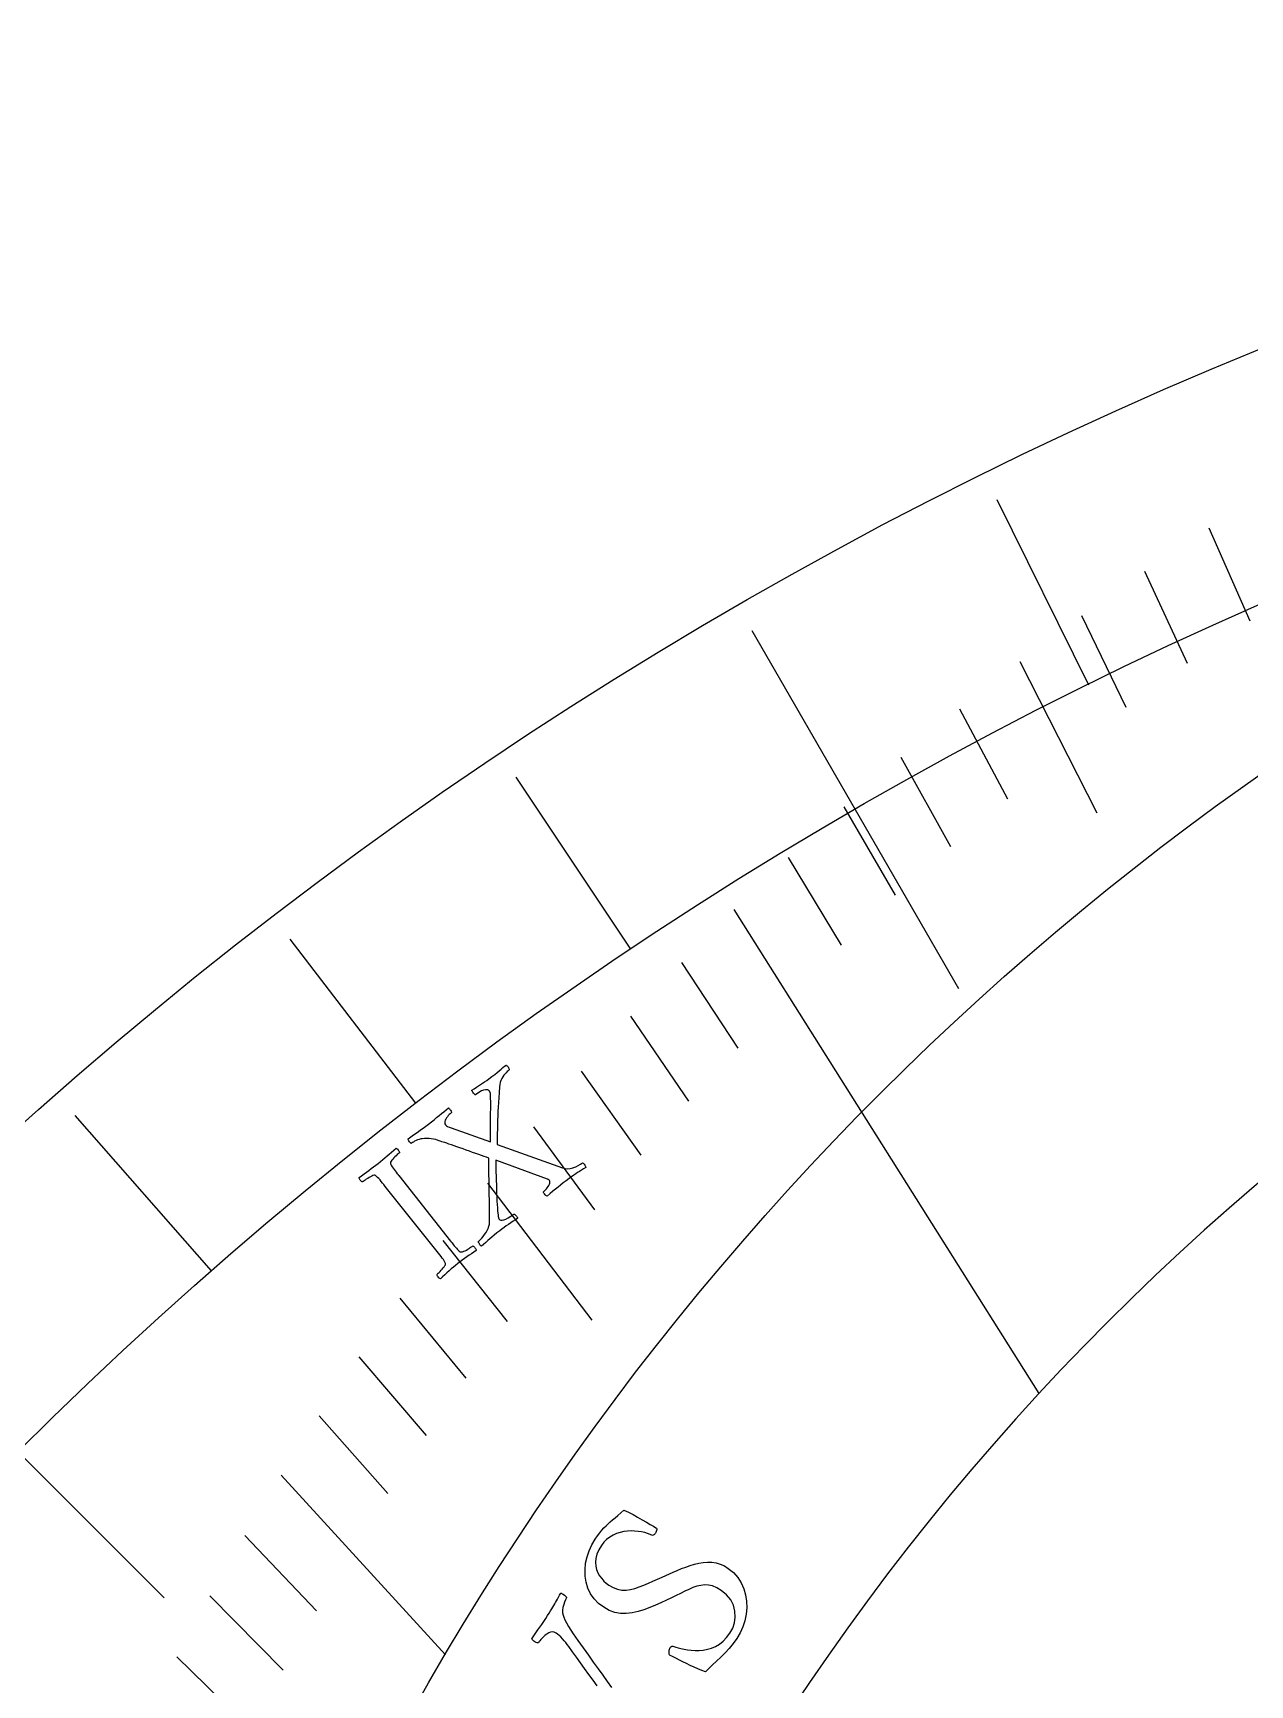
# Model space of a CAD drawing. Header units: millimetres. Extents: x -45 to 45, y -45 to 45.
# Drawn here: x -29.91 to -17.11, y 27.61 to 45 of the extents above; entities that cross this region are included whole.
import ezdxf

# ---------------------------------------------------------------- set-up
doc = ezdxf.new("R2010")
doc.units = ezdxf.units.MM
for name, color, linetype in [('CUT_INNER', 6, 'Continuous'), ('CUT_OUTER', 1, 'Continuous'), ('ENGRAVE', 7, 'Continuous'), ('ENGRAVE_FINE', 8, 'Continuous'), ('TEXT', 5, 'Continuous')]:
    doc.layers.add(name, color=color, linetype=linetype)

msp = doc.modelspace()

# ---------------------------------------------------------------- linework, layer by layer
at = {"layer": 'CUT_INNER'}
msp.add_arc((-0.0001, 12.8591), 26.2908, 92.53181, 189.83387, dxfattribs=at)
at = {"layer": 'CUT_OUTER'}
msp.add_circle((0, 0), 45, dxfattribs=at)
at = {"layer": 'ENGRAVE'}
for points in [[(-22.35, 38.7113), (-20.175, 34.9441)], [(-22.5369, 35.7748), (-19.3282, 30.6814)], [(-31.6077, 31.6077), (-28.5318, 28.5318)], [(-27.3018, 29.8195), (-25.5728, 27.9311)]]:
    msp.add_lwpolyline(points, dxfattribs=at)
for centre, radius in [((0, 0), 42.525), ((0, 12.859), 29.684)]:
    msp.add_circle(centre, radius, dxfattribs=at)
at = {"layer": 'ENGRAVE_FINE'}
for points in [[(-19.7703, 40.0902), (-18.8083, 38.1395)], [(-17.5417, 39.791), (-17.1111, 38.8142)], [(-18.2194, 39.3373), (-17.7702, 38.3675)], [(-18.8825, 38.8685), (-18.4149, 37.9061)], [(-19.5306, 38.3854), (-18.7205, 36.7933)], [(-20.1635, 37.8885), (-19.6595, 36.9415)], [(-20.7809, 37.3784), (-20.2589, 36.4395)], [(-24.834, 37.1667), (-23.6256, 35.3582)], [(-21.3824, 36.8556), (-20.8426, 35.9252)], [(-21.9678, 36.3209), (-21.4103, 35.3992)], [(-27.2116, 35.4629), (-25.8876, 33.7374)], [(-23.0895, 35.2179), (-22.4972, 34.3145)], [(-23.6254, 34.6508), (-23.016, 33.757)], [(-24.1446, 34.0741), (-23.5182, 33.1902)], [(-29.4728, 33.6072), (-28.0387, 31.972)], [(-24.6468, 33.4885), (-24.0037, 32.6147)], [(-25.1321, 32.8945), (-24.0317, 31.4543)], [(-25.6002, 32.2928), (-24.9241, 31.4399)], [(-26.0513, 31.6838), (-25.359, 30.8419)], [(-26.4852, 31.0682), (-25.777, 30.2374)], [(-26.902, 30.4466), (-26.178, 29.6272)], [(-27.6844, 29.1874), (-26.9296, 28.3916)], [(-28.0501, 28.5509), (-27.2802, 27.7672)], [(-28.3989, 27.9105), (-27.6141, 27.1392)]]:
    msp.add_lwpolyline(points, dxfattribs=at)
at = {"layer": 'TEXT'}
for points in [[(-25.7509, 33.5168), (-25.7209, 33.54), (-25.6924, 33.5626), (-25.6654, 33.5845), (-25.64, 33.6057), (-25.6153, 33.6264), (-25.5907, 33.6468), (-25.5663, 33.667), (-25.542, 33.6868), (-25.5373, 33.6838), (-25.5318, 33.6787), (-25.5254, 33.6716), (-25.5182, 33.6626), (-25.512, 33.6535), (-25.5085, 33.6462), (-25.5078, 33.6408), (-25.5098, 33.6373), (-25.5164, 33.6319), (-25.524, 33.6248), (-25.5328, 33.6161), (-25.5426, 33.6058), (-25.5525, 33.5943), (-25.5612, 33.5823), (-25.569, 33.5698), (-25.5756, 33.5568), (-25.5799, 33.5439), (-25.5806, 33.5315), (-25.5777, 33.5197), (-25.5712, 33.5085), (-25.5624, 33.4996), (-25.5498, 33.4911), (-25.5336, 33.4831), (-25.5137, 33.4756), (-25.1002, 33.3294), (-25.1, 33.4061), (-25.0994, 33.4808), (-25.0984, 33.5533), (-25.0971, 33.6238), (-25.0961, 33.689), (-25.096, 33.746), (-25.0971, 33.7945), (-25.0992, 33.8347), (-25.1, 33.8407), (-25.1014, 33.8462), (-25.1033, 33.8514), (-25.1057, 33.8561), (-25.1081, 33.8602), (-25.1101, 33.8634), (-25.1115, 33.8656), (-25.1124, 33.8669), (-25.1182, 33.8721), (-25.1269, 33.8757), (-25.1386, 33.8779), (-25.1531, 33.8786), (-25.1716, 33.8752), (-25.1948, 33.8653), (-25.2229, 33.8488), (-25.2559, 33.8257), (-25.2596, 33.8259), (-25.2645, 33.8288), (-25.2705, 33.8342), (-25.2776, 33.8423), (-25.2845, 33.8512), (-25.2899, 33.8591), (-25.2936, 33.8661), (-25.2958, 33.872), (-25.2703, 33.8886), (-25.2462, 33.9041), (-25.2236, 33.9187), (-25.2025, 33.9324), (-25.1817, 33.9461), (-25.1602, 33.9608), (-25.1379, 33.9765), (-25.1149, 33.9933), (-25.0835, 34.0169), (-25.0549, 34.0389), (-25.0292, 34.0594), (-25.0064, 34.0784), (-24.986, 34.0959), (-24.9673, 34.1116), (-24.9505, 34.1258), (-24.9354, 34.1382), (-24.9309, 34.1354), (-24.9258, 34.131), (-24.92, 34.125), (-24.9137, 34.1176), (-24.908, 34.1095), (-24.9044, 34.1016), (-24.9026, 34.0939), (-24.9029, 34.0864), (-24.9074, 34.0827), (-24.9141, 34.0766), (-24.9228, 34.0682), (-24.9336, 34.0574), (-24.9454, 34.0446), (-24.9569, 34.03), (-24.968, 34.0136), (-24.9789, 33.9955), (-24.9886, 33.9759), (-24.9962, 33.955), (-25.0016, 33.9329), (-25.005, 33.9096), (-25.0088, 33.85), (-25.0122, 33.7944), (-25.0155, 33.7429), (-25.0185, 33.6954), (-25.0211, 33.65), (-25.0232, 33.6047), (-25.0248, 33.5594), (-25.0259, 33.5141), (-25.0266, 33.4668), (-25.0271, 33.4153), (-25.0274, 33.3596), (-25.0275, 33.2999), (-24.3411, 33.055), (-24.3155, 33.0483), (-24.2887, 33.0465), (-24.2606, 33.0495), (-24.2312, 33.0573), (-24.2024, 33.0681), (-24.1761, 33.0801), (-24.1522, 33.0931), (-24.1307, 33.1073), (-24.1255, 33.1048), (-24.12, 33.1002), (-24.1141, 33.0935), (-24.1079, 33.0849), (-24.1023, 33.0761), (-24.0981, 33.0692), (-24.0955, 33.0642), (-24.0943, 33.0609), (-24.1191, 33.0454), (-24.1421, 33.0309), (-24.1634, 33.0176), (-24.1828, 33.0054), (-24.2022, 32.9929), (-24.2233, 32.9786), (-24.246, 32.9627), (-24.2704, 32.945), (-24.3036, 32.9202), (-24.3343, 32.8968), (-24.3626, 32.8747), (-24.3884, 32.8538), (-24.414, 32.8327), (-24.4418, 32.8098), (-24.4716, 32.7852), (-24.5035, 32.7588), (-24.5096, 32.7608), (-24.5161, 32.7652), (-24.523, 32.7718), (-24.5304, 32.7808), (-24.5366, 32.7899), (-24.54, 32.7972), (-24.5408, 32.8026), (-24.5388, 32.806), (-24.5332, 32.8107), (-24.5266, 32.8171), (-24.5188, 32.8254), (-24.51, 32.8354), (-24.501, 32.8466), (-24.4929, 32.8584), (-24.4856, 32.8706), (-24.4792, 32.8833), (-24.4747, 32.8956), (-24.4731, 32.9066), (-24.4744, 32.9162), (-24.4786, 32.9244), (-24.4801, 32.9262), (-24.4822, 32.928), (-24.4848, 32.9299), (-24.488, 32.9319), (-24.4914, 32.9337), (-24.4947, 32.9351), (-24.4978, 32.9361), (-24.5008, 32.9368), (-25.042, 33.136), (-25.042, 33.0967), (-25.0417, 33.0554), (-25.041, 33.0123), (-25.04, 32.9672), (-25.0388, 32.9215), (-25.0374, 32.8763), (-25.0359, 32.8317), (-25.0343, 32.7877), (-25.0326, 32.7453), (-25.0306, 32.7058), (-25.0284, 32.669), (-25.0259, 32.6351), (-25.0235, 32.6051), (-25.0214, 32.5802), (-25.0196, 32.5604), (-25.018, 32.5457), (-25.0175, 32.5431), (-25.0169, 32.5399), (-25.0161, 32.5361), (-25.0153, 32.5318), (-25.0141, 32.5273), (-25.0123, 32.5228), (-25.01, 32.5185), (-25.007, 32.5143), (-24.9996, 32.5083), (-24.9889, 32.5053), (-24.975, 32.5053), (-24.9577, 32.5084), (-24.9369, 32.5156), (-24.9124, 32.5282), (-24.8841, 32.5461), (-24.8519, 32.5694), (-24.8466, 32.5671), (-24.8407, 32.5628), (-24.8341, 32.5567), (-24.827, 32.5488), (-24.8205, 32.5406), (-24.816, 32.534), (-24.8135, 32.5288), (-24.8129, 32.5251), (-24.8366, 32.5096), (-24.8604, 32.4938), (-24.8844, 32.4777), (-24.9084, 32.4613), (-24.9323, 32.4447), (-24.9557, 32.4279), (-24.9787, 32.411), (-25.0012, 32.3938), (-25.0313, 32.3703), (-25.0589, 32.3483), (-25.0839, 32.3276), (-25.1064, 32.3084), (-25.1279, 32.2896), (-25.1496, 32.2705), (-25.1716, 32.2508), (-25.194, 32.2308), (-25.199, 32.2345), (-25.2041, 32.2399), (-25.2094, 32.247), (-25.2149, 32.2559), (-25.2198, 32.2646), (-25.2235, 32.2715), (-25.2259, 32.2766), (-25.227, 32.2798), (-25.2223, 32.2841), (-25.2148, 32.2917), (-25.2044, 32.3027), (-25.1912, 32.3171), (-25.1768, 32.334), (-25.1627, 32.3526), (-25.1489, 32.373), (-25.1355, 32.3951), (-25.1239, 32.418), (-25.1157, 32.4407), (-25.1108, 32.4634), (-25.1093, 32.4859), (-25.1096, 32.5482), (-25.11, 32.6077), (-25.1104, 32.6644), (-25.111, 32.7184), (-25.1117, 32.771), (-25.1125, 32.8237), (-25.1134, 32.8764), (-25.1144, 32.9291), (-25.1154, 32.983), (-25.1163, 33.0392), (-25.1169, 33.0976), (-25.1173, 33.1583), (-25.1394, 33.1667), (-25.1642, 33.1759), (-25.1918, 33.1857), (-25.2221, 33.1963), (-25.2541, 33.2075), (-25.2867, 33.2189), (-25.3199, 33.2308), (-25.3538, 33.2429), (-25.3874, 33.255), (-25.42, 33.2665), (-25.4516, 33.2774), (-25.4821, 33.2879), (-25.5107, 33.2976), (-25.5367, 33.3064), (-25.5599, 33.3143), (-25.5804, 33.3213), (-25.5972, 33.3269), (-25.6092, 33.331), (-25.6164, 33.3335), (-25.6188, 33.3343), (-25.648, 33.3445), (-25.6752, 33.3526), (-25.7002, 33.3587), (-25.7233, 33.3628), (-25.7456, 33.365), (-25.7686, 33.3657), (-25.7923, 33.3648), (-25.8166, 33.3624), (-25.8329, 33.3598), (-25.8491, 33.3556), (-25.8653, 33.3499), (-25.8816, 33.3427), (-25.8968, 33.335), (-25.9098, 33.3278), (-25.9207, 33.3211), (-25.9294, 33.3149), (-25.9334, 33.3138), (-25.9384, 33.3159), (-25.9445, 33.3211), (-25.9517, 33.3295), (-25.9584, 33.339), (-25.963, 33.3474), (-25.9654, 33.3549), (-25.9656, 33.3614), (-25.9355, 33.3834), (-25.9074, 33.4036), (-25.8815, 33.4219), (-25.8577, 33.4384), (-25.834, 33.455), (-25.8083, 33.4736), (-25.7806, 33.4942), (-25.7509, 33.5168)], [(-26.2805, 33.1032), (-26.2563, 33.1226), (-26.2327, 33.1421), (-26.2096, 33.1616), (-26.187, 33.1812), (-26.1644, 33.2009), (-26.1412, 33.2209), (-26.1174, 33.2413), (-26.0929, 33.2619), (-26.0869, 33.2602), (-26.0809, 33.2566), (-26.0749, 33.251), (-26.0688, 33.2434), (-26.0635, 33.2352), (-26.0597, 33.2278), (-26.0574, 33.2212), (-26.0566, 33.2155), (-26.0626, 33.2105), (-26.0705, 33.2036), (-26.0802, 33.1947), (-26.0918, 33.1838), (-26.104, 33.1719), (-26.1156, 33.1601), (-26.1265, 33.1483), (-26.1367, 33.1364), (-26.145, 33.1253), (-26.1503, 33.1156), (-26.1526, 33.1072), (-26.1519, 33.1003), (-26.1472, 33.0896), (-26.1409, 33.0781), (-26.1332, 33.0658), (-26.1239, 33.0527), (-26.1136, 33.0388), (-26.1027, 33.0245), (-26.0912, 33.0096), (-26.0791, 32.9942), (-26.0771, 32.9917), (-26.0751, 32.9892), (-26.0732, 32.9868), (-26.0712, 32.9843), (-26.0693, 32.9818), (-26.0673, 32.9793), (-26.0654, 32.9769), (-26.0634, 32.9744), (-25.5191, 32.2858), (-25.5172, 32.2833), (-25.5152, 32.2808), (-25.5132, 32.2784), (-25.5113, 32.2759), (-25.5093, 32.2734), (-25.5074, 32.2709), (-25.5054, 32.2685), (-25.5035, 32.266), (-25.4913, 32.2507), (-25.4796, 32.2362), (-25.4684, 32.2225), (-25.4576, 32.2097), (-25.4473, 32.198), (-25.4373, 32.1878), (-25.4278, 32.1792), (-25.4186, 32.1721), (-25.4125, 32.1703), (-25.4042, 32.1707), (-25.3936, 32.1732), (-25.3806, 32.1779), (-25.3665, 32.1841), (-25.3524, 32.1911), (-25.3383, 32.1989), (-25.3242, 32.2076), (-25.3113, 32.216), (-25.3006, 32.2231), (-25.2923, 32.2289), (-25.2862, 32.2335), (-25.2809, 32.2313), (-25.2751, 32.2274), (-25.2689, 32.2219), (-25.2622, 32.2148), (-25.2563, 32.2071), (-25.2522, 32.1999), (-25.2501, 32.1932), (-25.2498, 32.1871), (-25.2754, 32.1696), (-25.3004, 32.1524), (-25.3248, 32.1354), (-25.3486, 32.1188), (-25.3721, 32.102), (-25.3956, 32.0846), (-25.4192, 32.0666), (-25.4429, 32.0481), (-25.4657, 32.0297), (-25.4885, 32.0108), (-25.5112, 31.9915), (-25.5339, 31.9716), (-25.5566, 31.9514), (-25.5794, 31.9309), (-25.6023, 31.9101), (-25.6253, 31.889), (-25.6312, 31.8906), (-25.6372, 31.8942), (-25.6433, 31.8998), (-25.6494, 31.9074), (-25.6549, 31.9155), (-25.6588, 31.9228), (-25.6613, 31.9293), (-25.6622, 31.9349), (-25.6564, 31.9398), (-25.6489, 31.9466), (-25.6395, 31.9554), (-25.6284, 31.9661), (-25.6167, 31.9779), (-25.6057, 31.99), (-25.5954, 32.0023), (-25.5859, 32.015), (-25.5781, 32.0267), (-25.5733, 32.0364), (-25.5714, 32.0442), (-25.5724, 32.05), (-25.5779, 32.0629), (-25.5853, 32.0767), (-25.5946, 32.0913), (-25.6057, 32.1068), (-25.6181, 32.1231), (-25.631, 32.1398), (-25.6446, 32.1571), (-25.6587, 32.175), (-26.206, 32.8612), (-26.2203, 32.879), (-26.2342, 32.8962), (-26.2479, 32.9128), (-26.2613, 32.9288), (-26.2742, 32.9435), (-26.2867, 32.956), (-26.2987, 32.9664), (-26.3102, 32.9746), (-26.3161, 32.9774), (-26.3244, 32.9774), (-26.3351, 32.9744), (-26.348, 32.9686), (-26.3622, 32.9611), (-26.3765, 32.953), (-26.3908, 32.9443), (-26.4052, 32.935), (-26.4184, 32.9262), (-26.4293, 32.9187), (-26.4378, 32.9126), (-26.444, 32.9079), (-26.4494, 32.9099), (-26.4553, 32.9137), (-26.4616, 32.9191), (-26.4684, 32.9261), (-26.4744, 32.9337), (-26.4785, 32.9409), (-26.4807, 32.9476), (-26.481, 32.9538), (-26.4552, 32.9731), (-26.4295, 32.9921), (-26.4039, 33.0108), (-26.3785, 33.0292), (-26.3533, 33.0475), (-26.3286, 33.0659), (-26.3043, 33.0845), (-26.2805, 33.1032)], [(-23.9964, 29.1482), (-23.9718, 29.1833), (-23.9484, 29.2145), (-23.926, 29.2418), (-23.9047, 29.2654), (-23.8836, 29.2869), (-23.8615, 29.3082), (-23.8385, 29.3293), (-23.8145, 29.3501), (-23.7887, 29.3722), (-23.7602, 29.3969), (-23.7289, 29.4243), (-23.6949, 29.4544), (-23.647, 29.4308), (-23.5989, 29.4059), (-23.5506, 29.3798), (-23.5021, 29.3525), (-23.4568, 29.3262), (-23.4177, 29.3032), (-23.3849, 29.2835), (-23.3583, 29.2672), (-23.3532, 29.2633), (-23.3505, 29.2573), (-23.3504, 29.2493), (-23.3528, 29.2391), (-23.3566, 29.2285), (-23.3604, 29.2193), (-23.3643, 29.2114), (-23.3683, 29.2049), (-23.3743, 29.1976), (-23.3807, 29.192), (-23.3877, 29.188), (-23.3952, 29.1857), (-23.4189, 29.197), (-23.4458, 29.2071), (-23.4761, 29.2161), (-23.5097, 29.2239), (-23.5454, 29.2298), (-23.5822, 29.233), (-23.6199, 29.2337), (-23.6586, 29.2317), (-23.6974, 29.2266), (-23.7355, 29.2179), (-23.7729, 29.2056), (-23.8096, 29.1897), (-23.8446, 29.1696), (-23.8767, 29.1447), (-23.906, 29.115), (-23.9324, 29.0805), (-23.9605, 29.0338), (-23.9802, 28.9888), (-23.9916, 28.9456), (-23.9946, 28.9043), (-23.991, 28.865), (-23.9825, 28.8281), (-23.969, 28.7936), (-23.9507, 28.7615), (-23.929, 28.7321), (-23.9057, 28.7059), (-23.8806, 28.6829), (-23.8539, 28.6631), (-23.809, 28.6377), (-23.7638, 28.6208), (-23.7183, 28.6124), (-23.6726, 28.6124), (-23.6265, 28.6188), (-23.58, 28.6295), (-23.533, 28.6445), (-23.4857, 28.6638), (-23.4379, 28.6851), (-23.3897, 28.7062), (-23.3411, 28.7272), (-23.2921, 28.748), (-23.2552, 28.7646), (-23.2164, 28.7819), (-23.1757, 28.8), (-23.1332, 28.8189), (-23.0894, 28.8374), (-23.0449, 28.8545), (-22.9996, 28.8701), (-22.9537, 28.8843), (-22.9074, 28.8956), (-22.8613, 28.9027), (-22.8153, 28.9056), (-22.7696, 28.9044), (-22.7246, 28.8978), (-22.6809, 28.8849), (-22.6385, 28.8657), (-22.5973, 28.8402), (-22.5424, 28.7951), (-22.4968, 28.7443), (-22.4604, 28.6879), (-22.4333, 28.6257), (-22.4149, 28.5602), (-22.4047, 28.4936), (-22.4028, 28.4259), (-22.409, 28.357), (-22.4229, 28.2891), (-22.4441, 28.224), (-22.4726, 28.1617), (-22.5083, 28.1021), (-22.5466, 28.0488), (-22.5872, 27.9985), (-22.6303, 27.9512), (-22.6757, 27.9068), (-22.7209, 27.8648), (-22.7631, 27.8246), (-22.8022, 27.7863), (-22.8384, 27.7497), (-22.8768, 27.7653), (-22.916, 27.7821), (-22.9562, 27.8), (-22.9972, 27.8191), (-23.0373, 27.8382), (-23.0747, 27.8565), (-23.1095, 27.8738), (-23.1416, 27.8901), (-23.1694, 27.9046), (-23.1912, 27.9162), (-23.2071, 27.9249), (-23.217, 27.9309), (-23.2187, 27.9405), (-23.2196, 27.9502), (-23.2199, 27.9601), (-23.2194, 27.9702), (-23.218, 27.98), (-23.2155, 27.9894), (-23.2119, 27.9983), (-23.2072, 28.0066), (-23.1998, 28.0151), (-23.1911, 28.0199), (-23.1811, 28.021), (-23.1698, 28.0184), (-23.1493, 28.0112), (-23.1245, 28.0039), (-23.0955, 27.9965), (-23.0623, 27.989), (-23.0259, 27.9825), (-22.9873, 27.9782), (-22.9467, 27.9762), (-22.9039, 27.9764), (-22.8603, 27.9801), (-22.8171, 27.9884), (-22.7743, 28.0014), (-22.7318, 28.019), (-22.6907, 28.0426), (-22.6518, 28.0736), (-22.6151, 28.1119), (-22.5806, 28.1576), (-22.5504, 28.2117), (-22.5313, 28.2685), (-22.5234, 28.328), (-22.5266, 28.3904), (-22.5422, 28.4519), (-22.5717, 28.5086), (-22.6152, 28.5606), (-22.6727, 28.6078), (-22.7184, 28.6357), (-22.7626, 28.6547), (-22.8053, 28.665), (-22.8467, 28.6665), (-22.8875, 28.6613), (-22.9288, 28.6518), (-22.9705, 28.6379), (-23.0128, 28.6196), (-23.0559, 28.5986), (-23.1005, 28.5766), (-23.1465, 28.5536), (-23.194, 28.5295), (-23.2488, 28.5039), (-23.3053, 28.4782), (-23.3637, 28.4525), (-23.4238, 28.4267), (-23.4849, 28.4036), (-23.5463, 28.3857), (-23.6081, 28.3732), (-23.6702, 28.3659), (-23.7318, 28.3665), (-23.792, 28.3773), (-23.8507, 28.3985), (-23.908, 28.4302), (-23.9634, 28.4721), (-24.0096, 28.5197), (-24.0464, 28.573), (-24.074, 28.6321), (-24.0926, 28.695), (-24.1028, 28.7595), (-24.1045, 28.8257), (-24.0978, 28.8936), (-24.0832, 28.9611), (-24.0614, 29.0261), (-24.0325, 29.0885), (-23.9964, 29.1482)]]:
    msp.add_lwpolyline(points, close=True, dxfattribs=at)
msp.add_lwpolyline([(-23.976, 27.6033), (-24.0199, 27.6635), (-24.0641, 27.7243), (-24.1085, 27.7856), (-24.1523, 27.8462), (-24.1948, 27.9052), (-24.2359, 27.9624), (-24.2756, 28.0178), (-24.2907, 28.0386), (-24.3067, 28.0591), (-24.3236, 28.0793), (-24.3416, 28.0994), (-24.3596, 28.118), (-24.3768, 28.1341), (-24.3931, 28.1475), (-24.4087, 28.1583), (-24.4275, 28.1673), (-24.4465, 28.1706), (-24.4658, 28.1684), (-24.4853, 28.1606), (-24.5044, 28.1493), (-24.5224, 28.1364), (-24.5393, 28.1219), (-24.5551, 28.106), (-24.569, 28.0904), (-24.5802, 28.0772), (-24.5887, 28.0663), (-24.5946, 28.0578), (-24.601, 28.0558), (-24.6094, 28.0568), (-24.6198, 28.0607), (-24.6323, 28.0676), (-24.6443, 28.0758), (-24.6534, 28.0839), (-24.6595, 28.0919), (-24.6626, 28.0998), (-24.6412, 28.1317), (-24.6201, 28.1625), (-24.5995, 28.1922), (-24.5792, 28.221), (-24.559, 28.2498), (-24.5387, 28.2797), (-24.5182, 28.3109), (-24.4975, 28.3432), (-24.4808, 28.3698), (-24.466, 28.3935), (-24.4532, 28.4145), (-24.4423, 28.4327), (-24.4326, 28.4494), (-24.4231, 28.4661), (-24.4138, 28.4827), (-24.4047, 28.4992), (-24.3952, 28.5167), (-24.3845, 28.5359), (-24.3726, 28.5569), (-24.3595, 28.5798), (-24.3524, 28.578), (-24.3436, 28.5738), (-24.3331, 28.5673), (-24.3209, 28.5583), (-24.3096, 28.5491), (-24.302, 28.5418), (-24.298, 28.5365), (-24.2977, 28.5331), (-24.3032, 28.523), (-24.3102, 28.5074), (-24.3188, 28.4861), (-24.3289, 28.4592), (-24.3375, 28.4298), (-24.3415, 28.4012), (-24.3409, 28.3733), (-24.3358, 28.3461), (-24.3286, 28.3251), (-24.3165, 28.2986), (-24.2995, 28.2668), (-24.2776, 28.2295), (-24.2532, 28.1903), (-24.2287, 28.1527), (-24.2044, 28.1166), (-24.18, 28.082), (-24.1234, 28.0022), (-24.069, 27.9258), (-24.0169, 27.853), (-23.9669, 27.7837), (-23.9185, 27.7167), (-23.871, 27.6508), (-23.8244, 27.5861)], dxfattribs=at)

doc.saveas('drawing.dxf')
